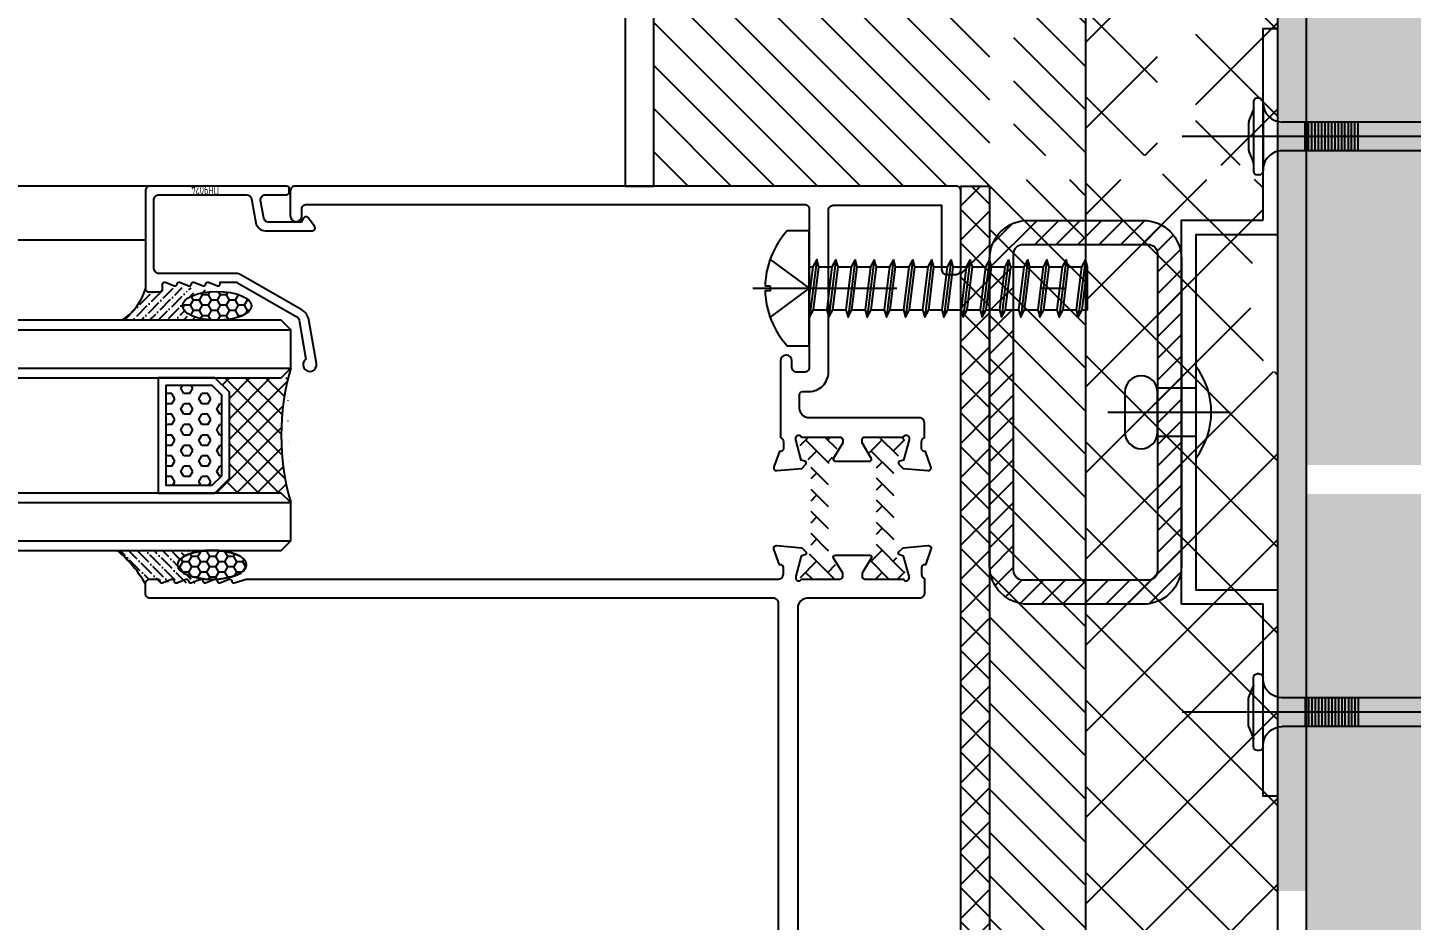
# Model space of a CAD drawing. Header units: millimetres. Extents: x 51249 to 2766742, y -599687 to -1280.
# Drawn here: x 88492.1 to 88636.3, y -121919.3 to -121826.3 of the extents above; entities that cross this region are included whole.
import ezdxf
from ezdxf.enums import TextEntityAlignment as Align

# ---------------------------------------------------------------- set-up
doc = ezdxf.new("R2010")
doc.units = ezdxf.units.MM
doc.header["$LTSCALE"] = 10
doc.header["$PDMODE"] = 3
for name, pattern in [('CENTER', [50.8, 31.75, -6.35, 6.35, -6.35]), ('DASHDOT', [1, 0.5, -0.25, 0, -0.25]), ('DASHED', [19.05, 12.7, -6.35])]:
    doc.linetypes.add(name, pattern=pattern)
for name, color, linetype in [('0BZ', 8, 'Continuous'), ('0ZX', 1, 'CENTER'), ('2-NORM', 3, 'Continuous'), ('2FC', 2, 'Continuous'), ('2MB1', 3, 'Continuous'), ('2PJ', 4, 'Continuous'), ('2TC', 8, 'Continuous'), ('2ZC', 3, 'Continuous'), ('95', 95, 'Continuous'), ('D-Detail(节点图层)', 134, 'Continuous'), ('F-地坪填充', 250, 'Continuous'), ('MISC13', 7, 'Continuous'), ('P-完成面', 3, 'Continuous'), ('填充层', 8, 'Continuous'), ('尺寸标注', 1, 'Continuous'), ('文字', 2, 'Continuous'), ('标注层', 6, 'Continuous'), ('看线层', 4, 'Continuous'), ('钢材', 46, 'Continuous')]:
    doc.layers.add(name, color=color, linetype=linetype)
doc.styles.add('DIM', font='SimSun.ttf', dxfattribs={"width": 0.7})
doc.styles.add('kld-T', font='ros1.shx', dxfattribs={"width": 0.75, "bigfont": 'hztxt.shx'})
doc.dimstyles.new('25', dxfattribs={"dimscale": 25, "dimtxt": 2, "dimasz": 1, "dimexe": 1, "dimexo": 1, "dimgap": 0.5, "dimtad": 1, "dimdec": 0, "dimzin": 0, "dimdsep": 46, "dimtxsty": 'DIM', "dimblk": 'ARCHTICK', "dimcen": 0, "dimclrd": 5, "dimclre": 5, "dimclrt": 35, "dimadec": 0, "dimazin": 0, "dimtfac": 0.5, "dimtdec": 0, "dimtix": 1, "dimtmove": 2, "dimatfit": 2, "dimldrblk": 'A', "dimfxl": 0, "dimtolj": 1, "dimtzin": 0, "dimlwd": -1, "dimlwe": -1, "dimarcsym": 0})
doc.dimstyles.new('5', dxfattribs={"dimscale": 5, "dimtxt": 2, "dimasz": 1, "dimexe": 1, "dimexo": 1, "dimgap": 0.5, "dimtad": 1, "dimdec": 0, "dimrnd": 5, "dimzin": 0, "dimdsep": 46, "dimtxsty": 'DIM', "dimblk": 'ARCHTICK', "dimcen": 0, "dimclrd": 5, "dimclre": 5, "dimclrt": 35, "dimadec": 0, "dimazin": 0, "dimtfac": 0.5, "dimtdec": 0, "dimtix": 1, "dimtmove": 2, "dimatfit": 2, "dimldrblk": 'A', "dimfxl": 0, "dimtolj": 1, "dimtzin": 0, "dimlwd": -1, "dimlwe": -1, "dimarcsym": 0})

# ---------------------------------------------------------------- blocks, each defined once
blk = doc.blocks.new('A$C1A1D2990')
at = {"layer": '2TC'}
h = blk.add_hatch(dxfattribs=at)
h.set_pattern_fill('玻璃5', color=256, scale=5, style=0)
h.set_pattern_definition([(0, (-13749.80706, -6473.761), (0.9375, 0.541265875), [0.625, -1.25]), (120, (-13749.80706, -6473.761), (-0.937499998, 0.541265879), [0.625, -1.25]), (60, (-13749.80706, -6473.761), (2e-09, 1.082531754), [-1.25, 0.625])])
edge = h.paths.add_edge_path()
edge.add_ellipse((-6.96, 2), major_axis=(3.6, 0), ratio=0.416362, start_angle=0, end_angle=360)
h = blk.add_hatch(dxfattribs=at)
h.set_pattern_fill('ANSI36', color=256, scale=5, style=0)
h.set_pattern_definition([(45, (-13749.80706, -6473.761), (0.331456304, 1.21533978), [1.5625, -0.3125, 0, -0.3125])])
edge = h.paths.add_edge_path()
edge.add_line((2.95, 3.5), (-6.96, 3.5))
edge.add_ellipse((-6.96, 2), major_axis=(3.6, 0), ratio=0.416362, start_angle=270, end_angle=450, ccw=False)
edge.add_line((-6.96, 0.5), (-6, 0.5))
edge.add_line((-6, 0.5), (-5.29, 0.12))
edge.add_arc((-5.2, 0.3), 0.2, 241.9275, 360)
edge.add_arc((-4.8, 0.3), 0.2, 48.1897, 180, ccw=False)
edge.add_line((-4.67, 0.45), (-4.33, 0.15))
edge.add_arc((-4.2, 0.3), 0.2, 228.1897, 360)
edge.add_arc((-3.8, 0.3), 0.2, 48.1897, 180, ccw=False)
edge.add_line((-3.67, 0.45), (-3.33, 0.15))
edge.add_arc((-3.2, 0.3), 0.2, 228.1897, 360)
edge.add_arc((-2.8, 0.3), 0.2, 48.1897, 180, ccw=False)
edge.add_line((-2.67, 0.45), (-2.33, 0.15))
edge.add_arc((-2.2, 0.3), 0.2, 228.1897, 360)
edge.add_arc((-1.8, 0.3), 0.2, 48.1897, 180, ccw=False)
edge.add_line((-1.67, 0.45), (-1.33, 0.15))
edge.add_arc((-1.2, 0.3), 0.2, 228.1897, 360)
edge.add_arc((-0.8, 0.3), 0.2, 90, 180, ccw=False)
edge.add_line((-0.8, 0.5), (-0.5, 0.5))
edge.add_arc((-0.5, 0), 0.5, 0, 90, ccw=False)
edge.add_arc((9.85, -5.31), 11.19, 128.0574, 151.6578, ccw=False)
at = {"layer": '2PJ'}
blk.add_arc((9.85, -5.31), 11.19, 128.0574, 151.6578, dxfattribs=at)
blk.add_ellipse((-6.96, 2), major_axis=(3.6, 0), ratio=0.416362, dxfattribs=at)
blk = doc.blocks.new('压线-推拉门')
at = {"layer": '2FC'}
blk.add_lwpolyline([(4.59, 8.2, -0.414214), (5.09, 7.7), (5.09, 0.5, -0.414214), (4.59, 0), (-4.59, 0, -0.36397), (-5.08, 0.41), (-5.53, 2.92, 0.36397), (-6.51, 3.75), (-11.41, 3.75, 0.623637), (-11.65, 3.27), (-10.99, 2.42, 0.532847), (-10.49, 2.45), (-10.26, 2.85), (-6.85, 2.85, -0.36397), (-6.35, 2.44), (-6.03, 0.59, -0.466308), (-6.52, 0), (-8.71, 0, 0.414214), (-9.01, -0.3), (-9.01, -0.6, 0.414214), (-8.71, -0.9), (5.49, -0.9, 0.414214), (5.99, -0.4), (5.99, 9.8, 0.414214), (5.69, 10.1), (4.49, 10.1, 0.414214), (4.19, 9.8), (4.19, 9.3, -0.52793), (3.92, 9.11), (2.96, 9.49, 0.52793), (2.69, 9.3, -0.52793), (2.42, 9.11), (1.46, 9.49, 0.52793), (1.19, 9.3, -0.52793), (0.92, 9.11), (-0.04, 9.49, 0.52793), (-0.31, 9.3, -0.52793), (-0.58, 9.11), (-1.54, 9.49, 0.52793), (-1.81, 9.3), (-1.81, 9.1), (-3.38, 9.1, -0.131652), (-3.63, 9.17), (-9.8, 12.73, -0.221695), (-10.04, 13.08), (-10.75, 17.13, 1.815671), (-11.85, 17.58), (-11.05, 13.03, 0.221695), (-10.32, 11.99), (-3.98, 8.33, 0.131652), (-3.48, 8.2)], format="xyb", close=True, dxfattribs=at)
at = {"layer": '文字', "style": 'kld-T', "width": 0.75}
blk.add_text('DH9024', height=0.96, dxfattribs=at).set_placement((-1.68, -0.51), align=Align.MIDDLE_LEFT)
blk = doc.blocks.new('射钉')
at = {"layer": '95', "linetype": 'ByBlock', "lineweight": 25}
for p, q in [((44750.32, 34477.17), (44750.32, 34477.27)), ((44750.72, 34477.67), (44750.92, 34477.67)), ((44751.32, 34476.5), (44751.32, 34477.27)), ((44751.32, 34470.07), (44751.33, 34476.42)), ((44751.79, 34475.24), (44751.35, 34476.35)), ((44721.82, 34473.67), (44726.82, 34475.17)), ((44726.82, 34475.17), (44748.32, 34475.17)), ((44751.82, 34472.25), (44751.82, 34475.1)), ((44721.82, 34473.67), (44726.82, 34472.17)), ((44726.82, 34472.17), (44748.32, 34472.17)), ((44751.79, 34472.1), (44751.35, 34470.99)), ((44750.32, 34470.07), (44750.32, 34470.17)), ((44750.72, 34469.67), (44750.92, 34469.67))]:
    blk.add_line(p, q, dxfattribs=at)
at = {"layer": '95', "linetype": 'ByBlock', "lineweight": -2}
for p, q in [((44750.32, 34470.17), (44750.32, 34477.17)), ((44740.4, 34475.17), (44740.4, 34472.17)), ((44740.74, 34475.17), (44740.74, 34472.17)), ((44741.09, 34475.17), (44741.09, 34472.17)), ((44741.43, 34475.17), (44741.43, 34472.17)), ((44741.78, 34475.17), (44741.78, 34472.17)), ((44742.12, 34475.17), (44742.12, 34472.17)), ((44742.47, 34475.17), (44742.47, 34472.17)), ((44742.81, 34475.17), (44742.81, 34472.17)), ((44743.16, 34475.17), (44743.16, 34472.17)), ((44743.5, 34475.17), (44743.5, 34472.17)), ((44743.85, 34475.17), (44743.85, 34472.17)), ((44744.19, 34475.17), (44744.19, 34472.17)), ((44744.54, 34475.17), (44744.54, 34472.17)), ((44744.88, 34475.17), (44744.88, 34472.17)), ((44745.23, 34475.17), (44745.23, 34472.17)), ((44745.57, 34475.17), (44745.57, 34472.17)), ((44745.92, 34475.17), (44745.92, 34472.17))]:
    blk.add_line(p, q, dxfattribs=at)
at = {"layer": '95', "linetype": 'ByBlock', "lineweight": 25}
for centre, radius, start, end in [((44748.32, 34477.17), 2, 270, 0), ((44750.72, 34477.27), 0.4, 90, 180), ((44750.92, 34477.27), 0.4, 0, 90), ((44751.72, 34476.5), 0.4, 180, 201.8014), ((44751.42, 34475.1), 0.4, 0, 21.8014), ((44748.32, 34470.17), 2, 0, 90), ((44751.42, 34472.25), 0.4, 338.1986, 0), ((44750.72, 34470.07), 0.4, 180, 270), ((44750.92, 34470.07), 0.4, 270, 0), ((44751.72, 34470.85), 0.4, 158.1986, 180)]:
    blk.add_arc(centre, radius, start, end, dxfattribs=at)
at = {"layer": '尺寸标注'}
blk.add_line((44718.83, 34473.67), (44758.76, 34473.67), dxfattribs=at)
blk = doc.blocks.new('A$C29C00FBA')
at = {"layer": '填充层'}
h = blk.add_hatch(dxfattribs=at)
h.set_pattern_fill('ANSI31', color=256, scale=0.5, angle=-90, style=0)
h.set_pattern_definition([(225, (7435.3224, 5073.8446), (-1.12253202, 1.12253202), [])])
h.paths.add_polyline_path([(-2.5, -33.6), (-2.5, 1.4), (-17.5, 1.4), (-17.5, -33.6)], flags=16)
edge = h.paths.add_edge_path()
edge.add_arc((-4, -32.1), 4, 270, 360)
edge.add_line((0, -32.1), (0, -0.1))
edge.add_arc((-4, -0.1), 4, 0, 90)
edge.add_line((-4, 3.9), (-16, 3.9))
edge.add_arc((-16, -0.1), 4, 90, 180)
edge.add_line((-20, -0.1), (-20, -32.1))
edge.add_arc((-16, -32.1), 4, 180, 270)
edge.add_line((-16, -36.1), (-4, -36.1))
at = {"layer": '钢材'}
for points in [[(-16, 3.9), (-4, 3.9, -0.414214), (0, -0.1), (0, -32.1, -0.414214), (-4, -36.1), (-16, -36.1, -0.414214), (-20, -32.1), (-20, -0.1, -0.414214)], [(-16.5, 1.4), (-3.5, 1.4, -0.414214), (-2.5, 0.4), (-2.5, -32.6, -0.414214), (-3.5, -33.6), (-16.5, -33.6, -0.414214), (-17.5, -32.6), (-17.5, 0.4, -0.414214)]]:
    blk.add_lwpolyline(points, format="xyb", close=True, dxfattribs=at)
blk = doc.blocks.new('A$C7BBD0F2D')
at = {"layer": '0ZX', "linetype": 'DASHDOT', "ltscale": 3}
blk.add_line((9.19, 0), (-3.6, 0), dxfattribs=at)
at = {"layer": '2PJ'}
for p, q in [((0, -4.8), (0, 4.8)), ((4.05, 2.5), (0, 2.5)), ((0, -2.5), (4.05, -2.5))]:
    blk.add_line(p, q, dxfattribs=at)
blk.add_lwpolyline([(7.4, 2.1, 1), (4, 2.1), (4, -2.1, 1), (7.4, -2.1)], format="xyb", close=True, dxfattribs=at)
blk.add_arc((6.4, 0), 8, 143.1301, 216.8699, dxfattribs=at)
blk = doc.blocks.new('A$C3F1F3C85')
at = {"layer": '标注层'}
h = blk.add_hatch(dxfattribs=at)
h.set_pattern_fill('ANSI37', color=250, scale=20, style=0)
h.set_pattern_definition([(45, (-1872661.9944, -418727.4913), (-1.767766953, 1.767766953), []), (135, (-1872661.9944, -418727.4913), (-1.767766953, -1.767766953), [])])
h.paths.add_polyline_path([(2.5, 47.5), (5.5, 47.5), (5.5, -46.9), (2.5, -46.9)])
at = {"layer": '0ZX', "color": 250, "linetype": 'DASHDOT', "ltscale": 3}
blk.add_line((27.18, -36.25), (-5.32, -36.25), dxfattribs=at)
at = {"layer": '2PJ', "color": 250}
for p, q in [((-7.15, -34), (-7.7, -34)), ((-7.7, -34), (-7.7, -38.5)), ((-7.48, -39.25), (-6.74, -33.25)), ((-5.15, -34), (-6.52, -34)), ((-5.48, -39.25), (-4.74, -33.25)), ((-3.15, -34), (-4.52, -34)), ((-3.15, -34), (-3.7, -34)), ((-3.48, -39.25), (-2.74, -33.25)), ((-3.48, -39.25), (-2.74, -33.25)), ((-1.15, -34), (-2.52, -34)), ((-1.48, -39.25), (-0.74, -33.25)), ((0.85, -34), (-0.52, -34)), ((0.52, -39.25), (1.26, -33.25)), ((2.85, -34), (1.48, -34)), ((2.52, -39.25), (3.26, -33.25)), ((4.85, -34), (3.48, -34)), ((4.52, -39.25), (5.26, -33.25)), ((6.85, -34), (5.48, -34)), ((6.52, -39.25), (7.26, -33.25)), ((8.85, -34), (7.48, -34)), ((8.52, -39.25), (9.26, -33.25)), ((10.85, -34), (9.48, -34)), ((10.52, -39.25), (11.26, -33.25)), ((12.85, -34), (11.48, -34)), ((12.52, -39.25), (13.26, -33.25)), ((14.85, -34), (13.48, -34)), ((14.52, -39.25), (15.26, -33.25)), ((16.85, -34), (15.48, -34)), ((16.52, -39.25), (17.26, -33.25)), ((18.85, -34), (17.48, -34)), ((18.52, -39.25), (19.26, -33.25)), ((20.85, -34), (19.48, -34)), ((20.52, -39.25), (21.26, -33.25)), ((-5.7, -38.5), (-7.07, -38.5)), ((-3.7, -38.5), (-5.07, -38.5)), ((-1.7, -38.5), (-3.07, -38.5)), ((0.3, -38.5), (-1.07, -38.5)), ((2.3, -38.5), (0.93, -38.5)), ((4.3, -38.5), (2.93, -38.5)), ((6.3, -38.5), (4.93, -38.5)), ((8.3, -38.5), (6.93, -38.5)), ((10.3, -38.5), (8.93, -38.5)), ((12.3, -38.5), (10.93, -38.5)), ((14.3, -38.5), (12.93, -38.5)), ((16.3, -38.5), (14.93, -38.5)), ((18.3, -38.5), (16.93, -38.5)), ((20.3, -38.5), (18.93, -38.5)), ((21.3, -38.5), (20.93, -38.5))]:
    blk.add_line(p, q, dxfattribs=at)
for points in [[(2.5, 47.5), (5.5, 47.5), (5.5, -46.9), (2.5, -46.9)], [(-7.48, -39.25), (-7.07, -38.5), (-6.52, -34), (-6.74, -33.25), (-7.15, -34), (-7.7, -38.5)], [(-5.48, -39.25), (-5.07, -38.5), (-4.52, -34), (-4.74, -33.25), (-5.15, -34), (-5.7, -38.5)], [(-3.48, -39.25), (-3.07, -38.5), (-2.52, -34), (-2.74, -33.25), (-3.15, -34), (-3.7, -38.5)], [(-3.48, -39.25), (-3.07, -38.5), (-2.52, -34), (-2.74, -33.25), (-3.15, -34), (-3.7, -38.5)], [(-1.48, -39.25), (-1.07, -38.5), (-0.52, -34), (-0.74, -33.25), (-1.15, -34), (-1.7, -38.5)], [(0.52, -39.25), (0.93, -38.5), (1.48, -34), (1.26, -33.25), (0.85, -34), (0.3, -38.5)], [(2.52, -39.25), (2.93, -38.5), (3.48, -34), (3.26, -33.25), (2.85, -34), (2.3, -38.5)], [(4.52, -39.25), (4.93, -38.5), (5.48, -34), (5.26, -33.25), (4.85, -34), (4.3, -38.5)], [(6.52, -39.25), (6.93, -38.5), (7.48, -34), (7.26, -33.25), (6.85, -34), (6.3, -38.5)], [(8.52, -39.25), (8.93, -38.5), (9.48, -34), (9.26, -33.25), (8.85, -34), (8.3, -38.5)], [(10.52, -39.25), (10.93, -38.5), (11.48, -34), (11.26, -33.25), (10.85, -34), (10.3, -38.5)], [(12.52, -39.25), (12.93, -38.5), (13.48, -34), (13.26, -33.25), (12.85, -34), (12.3, -38.5)], [(14.52, -39.25), (14.93, -38.5), (15.48, -34), (15.26, -33.25), (14.85, -34), (14.3, -38.5)], [(16.52, -39.25), (16.93, -38.5), (17.48, -34), (17.26, -33.25), (16.85, -34), (16.3, -38.5)], [(18.52, -39.25), (18.93, -38.5), (19.48, -34), (19.26, -33.25), (18.85, -34), (18.3, -38.5)]]:
    blk.add_lwpolyline(points, close=True, dxfattribs=at)
blk.add_lwpolyline([(25.38, -36.5), (25.38, -36), (25.9, -36, 0.177907), (23.6, -30.25), (21.3, -30.25), (21.3, -42.25), (23.6, -42.25, 0.177907), (25.9, -36.5)], format="xyb", close=True, dxfattribs=at)
blk.add_lwpolyline([(21.3, -33.39), (21.26, -33.25), (20.85, -34), (20.3, -38.5), (20.52, -39.25), (20.93, -38.5), (21.3, -35.47)], dxfattribs=at)
at = {"layer": '2PJ', "color": 250, "linetype": 'DASHED'}
blk.add_lwpolyline([(25.38, -39.25), (21.3, -36.25), (25.38, -33.25)], dxfattribs=at)
at = {"layer": '钢材', "color": 250}
blk.add_lwpolyline([(-26, -43.34), (-26, -63.34), (-27.5, -63.34), (-27.5, -41.84), (-26, -41.84), (-19, -41.84), (-19, -4.84), (-26, -4.84), (-27.5, -4.84), (-27.5, 16.66), (-26, 16.66), (-26, -3.34), (-19, -3.34), (-17.5, -3.34), (-17.5, -43.34)], close=True, dxfattribs=at)
at = {"color": 250}
blk.add_blockref('A$C29C00FBA', (2.5, -7.23), dxfattribs=at)
at = {"layer": 'MISC13', "color": 250, "linetype": 'ByBlock', "extrusion": (0, 0, -1), "zscale": -1, "rotation": 180}
blk.add_blockref('射钉', (44776.32, 34481.59), dxfattribs=at)
at = {"layer": 'MISC13', "color": 250, "linetype": 'ByBlock', "extrusion": (0, 0, -1), "xscale": -1, "zscale": -1}
blk.add_blockref('射钉', (44776.32, -34525.75), dxfattribs=at)
at = {"layer": '标注层', "color": 250}
blk.add_blockref('A$C7BBD0F2D', (-19, -23.34), dxfattribs=at)
blk = doc.blocks.new('ZKB6+12+62')
at = {"layer": '填充层'}
h = blk.add_hatch(dxfattribs=at)
h.set_pattern_fill('HEX', color=256, scale=5, style=0)
h.set_pattern_definition([(180, (167680.854, 413933.6089), (0, 1.082531755), [0.625, -1.25]), (60, (167680.854, 413933.6089), (0.9375000002, -0.5412658775), [0.625, -1.25]), (120, (167680.229, 413933.6089), (0.9375000002, 0.5412658775), [0.625, -1.25])])
h.paths.add_polyline_path([(-47.95, 4.01), (-47.95, 12.41), (-48.95, 13.41), (-53.76, 13.41), (-53.76, 3.01), (-48.95, 3.01)])
at = {"layer": '填充层', "ltscale": 3}
h = blk.add_hatch(dxfattribs=at)
h.set_pattern_fill('ANSI37', color=256, scale=12, style=0)
h.set_pattern_definition([(315, (-165.7339, 7986.186), (1.06066017, 1.06066017), []), (45, (-165.7339, 7986.186), (-1.06066017, 1.06066017), [])])
edge = h.paths.add_edge_path()
edge.add_arc((-16.75, 8.21), 25, 166.1106, 193.8837, ccw=False)
edge.add_line((-41.01, 14.21), (-48.65, 14.21))
edge.add_line((-48.65, 14.21), (-47.15, 12.71))
edge.add_line((-47.15, 12.71), (-47.15, 3.71))
edge.add_line((-47.15, 3.71), (-48.65, 2.21))
edge.add_line((-48.65, 2.21), (-41.02, 2.21))
at = {"layer": '2MB1', "color": 8}
for p, q in [((-77.48, 19.21), (-40.75, 19.21)), ((-77.48, 15.21), (-40.75, 15.21)), ((-77.48, 1.21), (-40.75, 1.21)), ((-77.48, -2.79), (-40.75, -2.79))]:
    blk.add_line(p, q, dxfattribs=at)
at = {"layer": '2MB1'}
for points in [[(-77.48, 14.21), (-41.75, 14.21), (-40.75, 15.21), (-40.75, 19.21), (-41.75, 20.21), (-77.48, 20.21)], [(-77.48, -3.79), (-41.75, -3.79), (-40.75, -2.79), (-40.75, 1.21), (-41.75, 2.21), (-77.48, 2.21)]]:
    blk.add_lwpolyline(points, dxfattribs=at)
at = {"layer": '看线层'}
for points in [[(-47.15, 3.71), (-47.15, 12.71), (-48.65, 14.21), (-54.56, 14.21), (-54.56, 2.21), (-48.65, 2.21)], [(-47.95, 4.01), (-47.95, 12.41), (-48.95, 13.41), (-53.76, 13.41), (-53.76, 3.01), (-48.95, 3.01)]]:
    blk.add_lwpolyline(points, close=True, dxfattribs=at)
blk.add_arc((-16.75, 8.21), 25, 163.7375, 196.2579, dxfattribs=at)
blk = doc.blocks.new('_ArchTick')
at = {"color": 0, "linetype": 'ByBlock', "const_width": 0.15}
blk.add_lwpolyline([(-0.5, -0.5), (0.5, 0.5)], dxfattribs=at)
blk = doc.blocks.new('*D686')
at = {"color": 5, "ltscale": 0.15}
for p, q in [((88504.44, -121716.9), (88504.44, -121691.9)), ((88554.34, -121716.9), (88554.34, -121691.9)), ((88504.44, -121696.9), (88554.34, -121696.9))]:
    blk.add_line(p, q, dxfattribs=at)
at = {"layer": 'Defpoints', "color": 0, "ltscale": 0.15}
for p in [(88554.34, -121696.9), (88504.44, -121831.46), (88554.34, -121833.46)]:
    blk.add_point(p, dxfattribs=at)
at = {"color": 5, "ltscale": 0.15, "xscale": 5, "yscale": 5, "zscale": 5, "rotation": 180}
blk.add_blockref('_ArchTick', (88504.44, -121696.9), dxfattribs=at)
at = {"color": 5, "ltscale": 0.15, "xscale": 5, "yscale": 5, "zscale": 5}
blk.add_blockref('_ArchTick', (88554.34, -121696.9), dxfattribs=at)
at = {"color": 35, "ltscale": 0.15, "insert": (88529.39, -121689.4), "char_height": 10, "attachment_point": 5, "style": 'DIM'}
blk.add_mtext('\\A1;50', dxfattribs=at)
blk = doc.blocks.new('A')
for p, q in [((-1.4351, 1.1477), (-1.0896, 1.4375)), ((-1.0896, 1.4375), (0, 0)), ((-1.4351, 1.1477), (-0.3688, 0)), ((-0.3688, 0), (-2.1271, 0)), ((-1.4351, -1.1477), (-0.3688, 0)), ((-1.0896, -1.4375), (0, 0)), ((-1.4351, -1.1477), (-1.0896, -1.4375))]:
    blk.add_line(p, q)
for points in [[(-1.4351, 1.1477), (-1.0896, 1.4375), (-0.3688, 0), (0, 0)], [(-1.4351, -1.1477), (-1.0896, -1.4375), (-0.3688, 0), (0, 0)]]:
    blk.add_solid(points)
blk = doc.blocks.new('*D1016')
at = {"color": 5, "ltscale": 0.15}
for p, q in [((87924.24, -121716.9), (87924.24, -121691.9)), ((88504.34, -121716.9), (88504.34, -121691.9)), ((87924.24, -121696.9), (88504.34, -121696.9))]:
    blk.add_line(p, q, dxfattribs=at)
at = {"layer": 'Defpoints', "color": 0, "ltscale": 0.15}
for p in [(88504.34, -121696.9), (87924.24, -121845.41), (88504.34, -121845.41)]:
    blk.add_point(p, dxfattribs=at)
at = {"color": 5, "ltscale": 0.15, "xscale": 5, "yscale": 5, "zscale": 5, "rotation": 180}
blk.add_blockref('_ArchTick', (87924.24, -121696.9), dxfattribs=at)
at = {"color": 5, "ltscale": 0.15, "xscale": 5, "yscale": 5, "zscale": 5}
blk.add_blockref('_ArchTick', (88504.34, -121696.9), dxfattribs=at)
at = {"color": 35, "ltscale": 0.15, "insert": (88214.29, -121689.4), "char_height": 10, "attachment_point": 5, "style": 'DIM'}
blk.add_mtext('\\A1;580', dxfattribs=at)
blk = doc.blocks.new('*D1063')
at = {"layer": 'D-Detail(节点图层)', "color": 5, "ltscale": 0.15}
for p, q in [((2766616.97, -121582.06), (2766741.97, -121582.06)), ((2766716.97, -121582.06), (2766716.97, -599673.13)), ((2766698.33, -599673.13), (2766741.97, -599673.13))]:
    blk.add_line(p, q, dxfattribs=at)
at = {"layer": 'Defpoints', "color": 0, "ltscale": 0.15}
for p in [(55453.76, -121582.06), (2766673.33, -599673.13), (2766716.97, -599673.13)]:
    blk.add_point(p, dxfattribs=at)
at = {"layer": 'D-Detail(节点图层)', "color": 5, "ltscale": 0.15, "xscale": 25, "yscale": 25, "zscale": 25}
for p, rotation in [((2766716.97, -121582.06), 90), ((2766716.97, -599673.13), 270)]:
    blk.add_blockref('_ArchTick', p, dxfattribs=dict(at, rotation=rotation))
at = {"layer": 'D-Detail(节点图层)', "color": 35, "ltscale": 0.15, "insert": (2766679.47, -360627.6), "char_height": 50, "attachment_point": 5, "rotation": 90, "style": 'DIM'}
blk.add_mtext('\\A1;478091', dxfattribs=at)

msp = doc.modelspace()

# ---------------------------------------------------------------- hatches: boundary and pattern name
at = {"ltscale": 0.15}
h = msp.add_hatch(dxfattribs=at)
h.set_pattern_fill('AR-SAND', color=251, scale=0.05, style=0)
h.set_pattern_definition([(142.5, (89189.336, -121919.2409), (0.0800016, 2.447066), [0, -1.9304, 0, -2.159, 0, -2.06375]), (172.5, (89189.336, -121919.241), (-2.247616, 3.584126), [0, -1.0414, 0, -1.7399, 0, -0.66675]), (212.5, (89190.898, -121919.2409), (-3.954962, 0.007186), [0, -0.635, 0, -2.286, 0, -2.9845]), (222.5, (89190.898, -121919.241), (-3.817782, 1.114647), [0, -0.3175, 0, -1.4986, 0, -1.7145])])
h.paths.add_polyline_path([(88622.34, -121772.24), (89189.34, -121772.24), (89189.34, -121775.24), (88625.34, -121775.24), (88625.34, -121916.24), (88622.34, -121916.24)])
h.paths.add_polyline_path([(88589.58, -121812.19), (88589.98, -121811.44), (88590.54, -121806.94), (88590.31, -121806.19), (88589.91, -121806.94), (88589.36, -121811.44)])
h.paths.add_polyline_path([(88557.34, -121794.92), (88554.34, -121794.92), (88554.34, -121719.24), (89189.34, -121719.24), (89189.34, -121722.24), (88557.34, -121722.24)])
h = msp.add_hatch(dxfattribs=at)
h.set_pattern_fill('ANSI31', color=251, scale=2, style=0)
h.set_pattern_definition([(135, (101716.269, -120037.0298), (2.245064, 2.245064), [])])
h.paths.add_polyline_path([(88600.54, -121806.94), (88600.31, -121806.19), (88599.91, -121806.94), (88598.54, -121806.94), (88598.31, -121806.19), (88597.91, -121806.94), (88596.54, -121806.94), (88596.31, -121806.19), (88595.91, -121806.94), (88594.54, -121806.94), (88594.31, -121806.19), (88593.91, -121806.94), (88593.36, -121811.44), (88593.58, -121812.19), (88593.98, -121811.44), (88595.36, -121811.44), (88595.58, -121812.19), (88595.98, -121811.44), (88597.36, -121811.44), (88597.58, -121812.19), (88597.98, -121811.44), (88599.36, -121811.44), (88599.58, -121812.19), (88599.98, -121811.44)], flags=16)
h.paths.add_polyline_path([(88598.31, -121806.19), (88597.91, -121806.94), (88597.36, -121811.44), (88597.58, -121812.19), (88597.98, -121811.44), (88598.54, -121806.94)], flags=0)
edge = h.paths.add_edge_path()
edge.add_line((88596.34, -121842.11), (88602.34, -121842.11))
edge.add_line((88602.34, -121842.11), (88602.34, -121996.24))
edge.add_line((88602.34, -121996.24), (88592.34, -121996.24))
edge.add_line((88592.34, -121996.24), (88592.34, -121838.11))
edge.add_arc((88596.34, -121838.11), 4, 540, 630)
edge = h.paths.add_edge_path()
edge.add_arc((88596.34, -121806.11), 4, 90, 180, ccw=False)
edge.add_line((88596.34, -121802.11), (88602.34, -121802.11))
edge.add_line((88602.34, -121802.11), (88602.34, -121732.24))
edge.add_line((88602.34, -121732.24), (89189.34, -121732.24))
edge.add_line((89189.34, -121732.24), (89189.34, -121722.24))
edge.add_line((89189.34, -121722.24), (88592.34, -121722.24))
edge.add_line((88592.34, -121722.24), (88592.34, -121806.11))
h.paths.add_polyline_path([(88592.54, -121806.94), (88592.34, -121808.57), (88592.34, -121806.27)])
edge = h.paths.add_edge_path()
edge.add_line((88593.36, -121811.44), (88593.91, -121806.94))
edge.add_line((88593.91, -121806.94), (88594.31, -121806.19))
edge.add_line((88594.31, -121806.19), (88594.54, -121806.94))
edge.add_line((88594.54, -121806.94), (88594.84, -121806.94))
edge.add_line((88594.84, -121806.94), (88594.84, -121805.61))
edge.add_arc((88595.84, -121805.61), 1, 450, 540, ccw=False)
edge.add_line((88595.84, -121804.61), (88602.34, -121804.61))
edge.add_line((88602.34, -121804.61), (88602.34, -121839.61))
edge.add_line((88602.34, -121839.61), (88595.84, -121839.61))
edge.add_arc((88595.84, -121838.61), 1, 180, 270, ccw=False)
edge.add_line((88594.84, -121838.61), (88594.84, -121811.44))
edge.add_line((88594.84, -121811.44), (88593.98, -121811.44))
edge.add_line((88593.98, -121811.44), (88593.58, -121812.19))
edge.add_line((88593.58, -121812.19), (88593.36, -121811.44))
h.paths.add_polyline_path([(88592.34, -121722.24), (88557.34, -121722.24), (88557.34, -121842.79), (88592.34, -121842.79)])
h = msp.add_hatch(dxfattribs=at)
h.set_pattern_fill('ANSI37', color=251, scale=2, style=0)
h.set_pattern_definition([(135, (15823.514, -241878.7065), (4.49012806, 4.49012806), []), (45, (15823.514, -241878.7065), (4.49012806, -4.49012806), [])])
edge = h.paths.add_edge_path()
edge.add_line((88613.84, -121803.61), (88620.84, -121803.61))
edge.add_line((88620.84, -121803.61), (88622.34, -121803.61))
edge.add_line((88622.34, -121803.61), (88622.34, -121840.61))
edge.add_line((88622.34, -121840.61), (88620.84, -121840.61))
edge.add_line((88620.84, -121840.61), (88613.84, -121840.61))
edge.add_line((88613.84, -121840.61), (88613.84, -121826.91))
edge.add_arc((88607.44, -121822.11), 8, 323.1301, 396.8699)
edge.add_line((88613.84, -121817.31), (88613.84, -121803.61))
edge = h.paths.add_edge_path()
edge.add_line((88602.34, -121811.44), (88602.54, -121811.44))
edge.add_line((88602.54, -121811.44), (88602.54, -121806.94))
edge.add_line((88602.54, -121806.94), (88602.34, -121806.27))
edge.add_line((88602.34, -121806.27), (88602.34, -121804.61))
edge.add_line((88602.34, -121804.61), (88608.84, -121804.61))
edge.add_arc((88608.84, -121805.61), 1, 360, 450, ccw=False)
edge.add_line((88609.84, -121805.61), (88609.84, -121819.61))
edge.add_line((88609.84, -121819.61), (88609.79, -121819.61))
edge.add_arc((88608.14, -121820.01), 1.7, 373.609, 540)
edge.add_line((88606.44, -121820.01), (88606.44, -121824.21))
edge.add_arc((88608.14, -121824.21), 1.7, 540, 706.391)
edge.add_line((88609.79, -121824.61), (88609.84, -121824.61))
edge.add_line((88609.84, -121824.61), (88609.84, -121838.61))
edge.add_arc((88608.84, -121838.61), 1, 270, 360, ccw=False)
edge.add_line((88608.84, -121839.61), (88602.34, -121839.61))
edge.add_line((88602.34, -121839.61), (88602.34, -121811.44))
edge = h.paths.add_edge_path()
edge.add_line((88602.34, -121732.24), (89189.34, -121732.24))
edge.add_line((89189.34, -121732.24), (89189.34, -121772.24))
edge.add_line((89189.34, -121772.24), (88622.34, -121772.24))
edge.add_line((88622.34, -121772.24), (88622.34, -121782.11))
edge.add_line((88622.34, -121782.11), (88620.84, -121782.11))
edge.add_line((88620.84, -121782.11), (88620.84, -121789.36))
edge.add_line((88620.84, -121789.36), (88619.84, -121789.36))
edge.add_line((88619.84, -121789.36), (88619.84, -121790.56))
edge.add_arc((88619.86, -121791.07), 0.514, 246.6712, 452.3359, ccw=False)
edge.add_arc((88619.74, -121791.94), 0.4, 462.0608, 518.1986)
edge.add_line((88619.36, -121791.79), (88619.83, -121790.61))
edge.add_line((88619.83, -121790.61), (88619.83, -121792.33))
edge.add_arc((88620.11, -121791.53), 0.844, 134.3553, 250.8727, ccw=False)
edge.add_arc((88619.44, -121790.53), 0.4, 282.0608, 338.1986)
edge.add_line((88619.81, -121790.68), (88619.34, -121791.86))
edge.add_line((88619.34, -121791.86), (88619.34, -121794.86))
edge.add_line((88619.34, -121794.86), (88619.81, -121796.04))
edge.add_arc((88619.66, -121796.41), 0.4, 316.9118, 427.7943, ccw=False)
edge.add_arc((88620.24, -121796.96), 0.4, 495.9846, 630)
edge.add_line((88620.24, -121797.36), (88620.84, -121797.36))
edge.add_line((88620.84, -121797.36), (88620.84, -121802.11))
edge.add_line((88620.84, -121802.11), (88612.34, -121802.11))
edge.add_line((88612.34, -121802.11), (88612.34, -121806.11))
edge.add_arc((88608.34, -121806.11), 4, 360, 450)
edge.add_line((88608.34, -121802.11), (88602.34, -121802.11))
edge.add_line((88602.34, -121802.11), (88602.34, -121732.24))
edge = h.paths.add_edge_path()
edge.add_line((88602.34, -121842.11), (88608.34, -121842.11))
edge.add_arc((88608.34, -121838.11), 4, 270, 360)
edge.add_line((88612.34, -121838.11), (88612.34, -121842.11))
edge.add_line((88612.34, -121842.11), (88613.84, -121842.11))
edge.add_line((88613.84, -121842.11), (88620.84, -121842.11))
edge.add_line((88620.84, -121842.11), (88620.84, -121849.76))
edge.add_arc((88620.44, -121849.76), 0.4, 360, 450)
edge.add_line((88620.44, -121849.36), (88620.24, -121849.36))
edge.add_arc((88620.24, -121849.76), 0.4, 450, 540)
edge.add_line((88619.84, -121849.76), (88619.84, -121850.53))
edge.add_arc((88619.44, -121850.53), 0.4, 338.1986, 360, ccw=False)
edge.add_line((88619.81, -121850.68), (88619.34, -121851.86))
edge.add_line((88619.34, -121851.86), (88619.34, -121854.86))
edge.add_line((88619.34, -121854.86), (88619.81, -121856.04))
edge.add_arc((88619.44, -121856.19), 0.4, 356.2668, 381.8014, ccw=False)
edge.add_line((88619.84, -121856.21), (88619.84, -121856.96))
edge.add_arc((88620.24, -121856.96), 0.4, 180.0651, 270)
edge.add_line((88620.24, -121857.36), (88620.84, -121857.36))
edge.add_line((88620.84, -121857.36), (88620.84, -121862.11))
edge.add_line((88620.84, -121862.11), (88622.34, -121862.11))
edge.add_line((88622.34, -121862.11), (88622.34, -121916.24))
edge.add_line((88622.34, -121916.24), (88622.34, -121996.24))
edge.add_line((88622.34, -121996.24), (88602.34, -121996.24))
edge.add_line((88602.34, -121996.24), (88602.34, -121842.11))
h = msp.add_hatch(dxfattribs=at)
h.set_pattern_fill('AR-CONC', color=251, scale=0.1, style=0)
h.set_pattern_definition([(130, (89189.336, -121996.241), (-18.21847, -1.5939), [1.905, -20.955]), (185, (89189.336, -121996.24), (3.5243, 19.10566), [1.524, -16.764]), (79.549, (89187.818, -121996.374), (-14.69425, 17.51167), [1.619, -17.809]), (133.816, (89189.336, -121991.16), (-27.1079, -4.2042), [2.8575, -31.4325]), (83.3644, (89187.077, -121991.51), (-23.7404, 24.7426), [2.4285, -26.7135]), (188.816, (89189.336, -121991.16), (-23.7405, 24.7425), [2.286, -25.146]), (159, (89186.796, -121992.431), (-15.1615, -10.22655), [1.905, -20.955]), (214, (89186.796, -121992.43), (-6.1802, 18.4188), [1.524, -16.764]), (108.5486, (89185.532, -121993.283), (-21.34165, 8.1923), [1.619, -17.809]), (142.5, (89189.336, -121996.241), (-0.30886, 8.455504), [0, -16.5608, 0, -17.018, 0, -16.8275]), (172.5, (89189.336, -121996.241), (-6.68197, 10.01806), [0, -9.7028, 0, -16.1798, 0, -6.4135]), (212.5, (89195, -121996.241), (-13.55906, -0.572874), [0, -6.35, 0, -19.812, 0, -26.289]), (222.5, (89197.54, -121996.241), (-14.81292, 2.54265), [0, -8.255, 0, -13.1572, 0, -18.669])])
h.paths.add_polyline_path([(88625.34, -121775.24), (89189.34, -121775.24), (89189.34, -121790.24), (88640.34, -121790.24), (88640.34, -121871.86), (88625.34, -121871.86)])
h.paths.add_polyline_path([(88625.34, -121874.86), (88640.34, -121874.86), (88640.34, -121931.86), (88625.34, -121931.86)])
h.paths.add_polyline_path([(88625.34, -121934.86), (88640.34, -121934.86), (88640.34, -121981.24), (89189.34, -121981.24), (89189.34, -121996.24), (88625.34, -121996.24)])
at = {"layer": '2TC'}
h = msp.add_hatch(dxfattribs=at)
h.set_pattern_fill('ANSI36', color=256, scale=5, style=0)
h.set_pattern_definition([(225, (102254.6431, -115379.5049), (-0.331456304, -1.21533978), [1.5625, -0.3125, 0, -0.3125])])
edge = h.paths.add_edge_path()
edge.add_line((88501.88, -121856.77), (88511.8, -121856.77))
edge.add_ellipse((88511.8, -121855.27), major_axis=(-3.6, 0), ratio=0.416362, start_angle=270, end_angle=450, ccw=False)
edge.add_line((88511.8, -121853.77), (88510.84, -121853.77))
edge.add_line((88510.84, -121853.77), (88510.13, -121853.39))
edge.add_arc((88510.04, -121853.57), 0.2, 421.9275, 540)
edge.add_arc((88509.64, -121853.57), 0.2, 228.1897, 360, ccw=False)
edge.add_line((88509.5, -121853.71), (88509.17, -121853.42))
edge.add_arc((88509.04, -121853.57), 0.2, 408.1897, 540)
edge.add_arc((88508.64, -121853.57), 0.2, 228.1897, 360, ccw=False)
edge.add_line((88508.5, -121853.71), (88508.17, -121853.42))
edge.add_arc((88508.04, -121853.57), 0.2, 408.1897, 540)
edge.add_arc((88507.64, -121853.57), 0.2, 228.1897, 360, ccw=False)
edge.add_line((88507.5, -121853.71), (88507.17, -121853.42))
edge.add_arc((88507.04, -121853.57), 0.2, 408.1897, 540)
edge.add_arc((88506.64, -121853.57), 0.2, 228.1897, 360, ccw=False)
edge.add_line((88506.5, -121853.71), (88506.17, -121853.42))
edge.add_arc((88506.04, -121853.57), 0.2, 408.1897, 540)
edge.add_arc((88505.64, -121853.57), 0.2, 270, 360, ccw=False)
edge.add_line((88505.64, -121853.77), (88505.34, -121853.77))
edge.add_arc((88505.34, -121853.27), 0.5, 180, 270, ccw=False)
edge.add_arc((88494.98, -121847.95), 11.19, 308.0574, 331.6578, ccw=False)
h = msp.add_hatch(dxfattribs=at)
h.set_pattern_fill('ANSI36', color=256, scale=5, style=0)
h.set_pattern_definition([(225, (102254.6431, -115379.5049), (-0.331456304, -1.21533978), [1.5625, -0.3125, 0, -0.3125])])
edge = h.paths.add_edge_path()
edge.add_line((88501.88, -121856.77), (88511.8, -121856.77))
edge.add_ellipse((88511.8, -121855.27), major_axis=(-3.6, 0), ratio=0.416362, start_angle=270, end_angle=450, ccw=False)
edge.add_line((88511.8, -121853.77), (88510.84, -121853.77))
edge.add_line((88510.84, -121853.77), (88510.13, -121853.39))
edge.add_arc((88510.04, -121853.57), 0.2, 421.9275, 540)
edge.add_arc((88509.64, -121853.57), 0.2, 228.1897, 360, ccw=False)
edge.add_line((88509.5, -121853.71), (88509.17, -121853.42))
edge.add_arc((88509.04, -121853.57), 0.2, 408.1897, 540)
edge.add_arc((88508.64, -121853.57), 0.2, 228.1897, 360, ccw=False)
edge.add_line((88508.5, -121853.71), (88508.17, -121853.42))
edge.add_arc((88508.04, -121853.57), 0.2, 408.1897, 540)
edge.add_arc((88507.64, -121853.57), 0.2, 228.1897, 360, ccw=False)
edge.add_line((88507.5, -121853.71), (88507.17, -121853.42))
edge.add_arc((88507.04, -121853.57), 0.2, 408.1897, 540)
edge.add_arc((88506.64, -121853.57), 0.2, 228.1897, 360, ccw=False)
edge.add_line((88506.5, -121853.71), (88506.17, -121853.42))
edge.add_arc((88506.04, -121853.57), 0.2, 408.1897, 540)
edge.add_arc((88505.64, -121853.57), 0.2, 270, 360, ccw=False)
edge.add_line((88505.64, -121853.77), (88505.34, -121853.77))
edge.add_arc((88505.34, -121853.27), 0.5, 180, 270, ccw=False)
edge.add_arc((88494.98, -121847.95), 11.19, 308.0574, 331.6578, ccw=False)
h = msp.add_hatch(dxfattribs=at)
h.set_pattern_fill('玻璃5', color=256, scale=5, style=0)
h.set_pattern_definition([(180, (102254.6431, -115379.5049), (-0.9375, -0.541265875), [0.625, -1.25]), (300, (102254.6431, -115379.5049), (0.937499998, -0.541265879), [0.625, -1.25]), (240, (102254.6431, -115379.5049), (-2e-09, -1.082531754), [-1.25, 0.625])])
edge = h.paths.add_edge_path()
edge.add_ellipse((88511.8, -121855.27), major_axis=(-3.6, 0), ratio=0.416362, start_angle=0, end_angle=360)
h = msp.add_hatch(dxfattribs=at)
h.set_pattern_fill('玻璃5', color=256, scale=5, style=0)
h.set_pattern_definition([(180, (102254.6431, -115379.5049), (-0.9375, -0.541265875), [0.625, -1.25]), (300, (102254.6431, -115379.5049), (0.937499998, -0.541265879), [0.625, -1.25]), (240, (102254.6431, -115379.5049), (-2e-09, -1.082531754), [-1.25, 0.625])])
edge = h.paths.add_edge_path()
edge.add_ellipse((88511.8, -121855.27), major_axis=(3.6, 0), ratio=0.416362, start_angle=0, end_angle=360)
h = msp.add_hatch(dxfattribs=at)
h.set_pattern_fill('AR-HBONE', color=256, scale=0.008, style=0)
h.set_pattern_definition([(45, (81968.29, -127786.7313), (2e-16, 2.29894557), [4.8768, -1.6256]), (135, (81969.4395, -127785.5818), (2e-16, 2.29894557), [4.8768, -1.6256])])
edge = h.paths.add_edge_path()
edge.add_ellipse((88572.53, -121872.11), major_axis=(0.849, -0.849), ratio=1, start_angle=45, end_angle=75.0479)
edge.add_line((88573.57, -121871.51), (88573.4, -121871.22))
edge.add_ellipse((88573.2, -121871.24), major_axis=(-0.141, -0.141), ratio=1, start_angle=140.9687, end_angle=166.4)
edge.add_line((88573.37, -121871.14), (88573.01, -121870.53))
edge.add_line((88573.01, -121870.53), (88572.56, -121869.76))
edge.add_ellipse((88572.74, -121869.65), major_axis=(-0.148, -0.148), ratio=1, start_angle=315, end_angle=344.9048, ccw=False)
edge.add_line((88572.53, -121869.65), (88572.53, -121869.34))
edge.add_ellipse((88572.93, -121869.34), major_axis=(-0.283, -0.283), ratio=1, start_angle=225, end_angle=315, ccw=False)
edge.add_line((88572.93, -121868.94), (88576.33, -121868.94))
edge.add_ellipse((88576.33, -121869.34), major_axis=(0.283, -0.283), ratio=1, start_angle=45, end_angle=135, ccw=False)
edge.add_line((88576.73, -121869.34), (88576.73, -121869.65))
edge.add_ellipse((88576.52, -121869.65), major_axis=(0.148, -0.148), ratio=1, start_angle=15.0954, end_angle=45, ccw=False)
edge.add_line((88576.7, -121869.76), (88576.13, -121870.74))
edge.add_line((88576.13, -121870.74), (88575.69, -121871.51))
edge.add_ellipse((88576.73, -121872.11), major_axis=(0.849, -0.849), ratio=1, start_angle=194.9521, end_angle=225)
edge.add_line((88575.53, -121872.11), (88575.53, -121880.57))
edge.add_ellipse((88576.73, -121880.57), major_axis=(-0.849, -0.849), ratio=1, start_angle=315, end_angle=345.0479)
edge.add_line((88575.69, -121881.17), (88576.13, -121881.94))
edge.add_line((88576.13, -121881.94), (88576.7, -121882.92))
edge.add_ellipse((88576.52, -121883.03), major_axis=(0.148, -0.148), ratio=1, start_angle=45, end_angle=74.9048, ccw=False)
edge.add_line((88576.73, -121883.03), (88576.73, -121883.34))
edge.add_ellipse((88576.33, -121883.34), major_axis=(0.283, -0.283), ratio=1, start_angle=-45, end_angle=45, ccw=False)
edge.add_line((88576.33, -121883.74), (88572.93, -121883.74))
edge.add_ellipse((88572.93, -121883.34), major_axis=(0.283, -0.283), ratio=1, start_angle=225, end_angle=315, ccw=False)
edge.add_line((88572.53, -121883.34), (88572.53, -121883.03))
edge.add_ellipse((88572.74, -121883.03), major_axis=(-0.148, -0.148), ratio=1, start_angle=285.095, end_angle=315, ccw=False)
edge.add_line((88572.56, -121882.92), (88573.01, -121882.15))
edge.add_line((88573.01, -121882.15), (88573.37, -121881.55))
edge.add_ellipse((88573.2, -121881.44), major_axis=(0.141, -0.141), ratio=1, start_angle=13.6, end_angle=39.0313)
edge.add_line((88573.4, -121881.46), (88573.57, -121881.17))
edge.add_ellipse((88572.53, -121880.57), major_axis=(-0.849, -0.849), ratio=1, start_angle=104.9521, end_angle=135)
edge.add_line((88573.73, -121880.57), (88573.73, -121872.11))
h = msp.add_hatch(dxfattribs=at)
h.set_pattern_fill('AR-HBONE', color=256, scale=0.016, angle=180, style=0)
h.set_pattern_definition([(135, (82242.9537, -127786.7313), (-2e-16, 2.29894557), [4.8768, -1.6256]), (45, (82241.8043, -127785.5818), (-2e-16, 2.29894557), [4.8768, -1.6256])])
h.paths.add_polyline_path([(88582.34, -121872.11, -0.131865), (88582.5, -121871.51), (88582.67, -121871.22, -0.111423), (88582.7, -121871.14), (88583.07, -121870.53), (88583.51, -121869.76, 0.13123), (88583.54, -121869.65), (88583.54, -121869.34, 0.414214), (88583.14, -121868.94), (88579.74, -121868.94, 0.414214), (88579.34, -121869.34), (88579.34, -121869.65, 0.131229), (88579.37, -121869.76), (88579.94, -121870.74), (88580.38, -121871.51, -0.131865), (88580.54, -121872.11), (88580.54, -121880.57, -0.131865), (88580.38, -121881.17), (88579.94, -121881.94), (88579.37, -121882.92, 0.13123), (88579.34, -121883.03), (88579.34, -121883.34, 0.414214), (88579.74, -121883.74), (88583.14, -121883.74, 0.414214), (88583.54, -121883.34), (88583.54, -121883.03, 0.131231), (88583.51, -121882.92), (88583.07, -121882.15), (88582.7, -121881.55, -0.111423), (88582.67, -121881.46), (88582.5, -121881.17, -0.131865), (88582.34, -121880.57)])

# ---------------------------------------------------------------- linework, layer by layer
at = {"color": 2, "ltscale": 0.15}
for p, q in [((88554.34, -121842.79), (88557.34, -121842.79)), ((87924.24, -121848.39), (88504.34, -121848.39))]:
    msp.add_line(p, q, dxfattribs=at)
at = {"layer": '2-NORM', "color": 134}
for p, q in [((88557.34, -121842.79), (88557.34, -121722.24)), ((88625.34, -121775.24), (88625.34, -121996.24))]:
    msp.add_line(p, q, dxfattribs=at)
for points in [[(89189.34, -121732.24), (88602.34, -121732.24), (88602.34, -121996.24)], [(89189.34, -121772.24), (88622.34, -121772.24), (88622.34, -121996.24)], [(88592.34, -121878.54), (88592.34, -121996.24)]]:
    msp.add_lwpolyline(points, dxfattribs=at)
at = {"layer": '2PJ'}
msp.add_arc((88498.75, -121851.86), 5.83, 302.5648, 343.7041, dxfattribs=at)
msp.add_arc((88498.75, -121851.86), 5.83, 302.5648, 343.7041, dxfattribs=at)
msp.add_ellipse((88511.8, -121855.27), major_axis=(3.6, 0), ratio=0.416362, start_param=3.141593, end_param=9.424778, dxfattribs=at)
msp.add_ellipse((88511.8, -121855.27), major_axis=(3.6, 0), ratio=0.416362, start_param=3.141593, end_param=9.424778, dxfattribs=at)
at = {"layer": '2ZC'}
msp.add_lwpolyline([(88572.84, -121864.19), (88573.54, -121864.19, 0.414214), (88575.54, -121862.19), (88575.54, -121845.29, -0.414214), (88576.04, -121844.79), (88587.34, -121844.79), (88587.34, -121851.49, 0.414214), (88587.84, -121851.99), (88588.84, -121851.99, 0.414214), (88589.34, -121851.49), (88589.34, -121843.29, 0.414214), (88588.84, -121842.79), (88519.95, -121842.79, 0.414214), (88519.45, -121843.29), (88519.45, -121845.89, 1), (88520.65, -121845.89), (88520.65, -121845.19, -0.414214), (88521.15, -121844.69), (88521.35, -121844.69), (88573.04, -121844.69, -0.414214), (88573.54, -121845.19), (88573.54, -121861.69, -0.414214), (88573.04, -121862.19), (88572.24, -121862.19, -0.414214), (88571.74, -121861.69), (88571.74, -121860.99, 1), (88570.54, -121860.99), (88570.54, -121868.98, -0.298217), (88570.84, -121869.44), (88570.84, -121870.14, -0.414214), (88570.54, -121870.44), (88570.44, -121870.44), (88569.85, -121872.04, 0.548619), (88570.16, -121872.44), (88572.75, -121872.21), (88573.18, -121871.78, 0.57735), (88573.09, -121871.45), (88572.7, -121871.34), (88572.14, -121869.24), (88572.14, -121869.04, -0.843039), (88572.72, -121868.94), (88576.74, -121868.94, -0.414214), (88577.04, -121869.24), (88577.04, -121869.55), (88576.07, -121871.14, 0.585524), (88576.24, -121871.44), (88576.24, -121871.44), (88579.84, -121871.44, 0.585524), (88580.01, -121871.14), (88579.04, -121869.55), (88579.04, -121869.24, -0.414214), (88579.34, -121868.94), (88583.35, -121868.94, -0.843039), (88583.94, -121869.04), (88583.94, -121869.24), (88583.37, -121871.34), (88582.98, -121871.45, 0.57735), (88582.89, -121871.78), (88583.33, -121872.21), (88585.91, -121872.44, 0.548619), (88586.22, -121872.04), (88585.64, -121870.44), (88585.54, -121870.44, -0.414214), (88585.24, -121870.14), (88585.24, -121869.44, -0.298217), (88585.54, -121868.98), (88585.54, -121867.44, 0.414214), (88585.04, -121866.94), (88573.54, -121866.94, -0.414214), (88572.54, -121865.94), (88572.54, -121864.49, -0.414214)], format="xyb", close=True, dxfattribs=at)
msp.add_lwpolyline([(88572.84, -121864.19), (88573.54, -121864.19, 0.414214), (88575.54, -121862.19), (88575.54, -121845.29, -0.414214), (88576.04, -121844.79), (88587.34, -121844.79), (88587.34, -121851.49, 0.414214), (88587.84, -121851.99), (88588.84, -121851.99, 0.414214), (88589.34, -121851.49), (88589.34, -121843.29, 0.414214), (88588.84, -121842.79), (88519.95, -121842.79, 0.414214), (88519.45, -121843.29), (88519.45, -121845.89, 1), (88520.65, -121845.89), (88520.65, -121845.19, -0.414214), (88521.15, -121844.69), (88521.35, -121844.69), (88573.04, -121844.69, -0.414214), (88573.54, -121845.19), (88573.54, -121861.69, -0.414214), (88573.04, -121862.19), (88572.24, -121862.19, -0.414214), (88571.74, -121861.69), (88571.74, -121860.99, 1), (88570.54, -121860.99), (88570.54, -121868.98, -0.298217), (88570.84, -121869.44), (88570.84, -121870.14, -0.414214), (88570.54, -121870.44), (88570.44, -121870.44), (88569.85, -121872.04, 0.548619), (88570.16, -121872.44), (88572.75, -121872.21), (88573.18, -121871.78, 0.57735), (88573.09, -121871.45), (88572.7, -121871.34), (88572.14, -121869.24), (88572.14, -121869.04, -0.843039), (88572.72, -121868.94), (88576.74, -121868.94, -0.414214), (88577.04, -121869.24), (88577.04, -121869.55), (88576.07, -121871.14, 0.585524), (88576.24, -121871.44), (88576.24, -121871.44), (88579.84, -121871.44, 0.585524), (88580.01, -121871.14), (88579.04, -121869.55), (88579.04, -121869.24, -0.414214), (88579.34, -121868.94), (88583.35, -121868.94, -0.843039), (88583.94, -121869.04), (88583.94, -121869.24), (88583.37, -121871.34), (88582.98, -121871.45, 0.57735), (88582.89, -121871.78), (88583.33, -121872.21), (88585.91, -121872.44, 0.548619), (88586.22, -121872.04), (88585.64, -121870.44), (88585.54, -121870.44, -0.414214), (88585.24, -121870.14), (88585.24, -121869.44, -0.298217), (88585.54, -121868.98), (88585.54, -121867.44, 0.414214), (88585.04, -121866.94), (88573.54, -121866.94, -0.414214), (88572.54, -121865.94), (88572.54, -121864.49, -0.414214)], format="xyb", close=True, dxfattribs=at)
msp.add_lwpolyline([(88570.34, -121935.19), (88570.34, -121886.24, 0.414214), (88569.84, -121885.74), (88504.84, -121885.74, -0.414214), (88504.34, -121885.24), (88504.34, -121884.24, -0.414214), (88504.84, -121883.74), (88505.64, -121883.74, -0.414214), (88505.84, -121883.94, 0.52793), (88506.11, -121884.13), (88507.06, -121883.75, -0.52793), (88507.34, -121883.94, 0.52793), (88507.61, -121884.13), (88508.56, -121883.75, -0.52793), (88508.84, -121883.94, 0.52793), (88509.11, -121884.13), (88510.06, -121883.75, -0.52793), (88510.34, -121883.94, 0.52793), (88510.61, -121884.13), (88511.56, -121883.75, -0.52793), (88511.84, -121883.94, 0.52793), (88512.11, -121884.13), (88513.06, -121883.75, -0.52793), (88513.34, -121883.94, 0.506738), (88513.6, -121884.13), (88514.84, -121883.74), (88570.34, -121883.74, 0.414214), (88570.84, -121883.24), (88570.84, -121882.54, 0.414214), (88570.54, -121882.24), (88570.44, -121882.24), (88569.85, -121880.64, -0.548619), (88570.16, -121880.24), (88572.75, -121880.47), (88573.18, -121880.9, -0.57735), (88573.09, -121881.23), (88572.7, -121881.34), (88572.14, -121883.44), (88572.14, -121883.64, 0.843039), (88572.72, -121883.74), (88576.74, -121883.74, 0.414214), (88577.04, -121883.44), (88577.04, -121883.14), (88576.07, -121881.55, -0.585524), (88576.24, -121881.24), (88576.24, -121881.24), (88579.84, -121881.24, -0.585524), (88580.01, -121881.55), (88579.04, -121883.14), (88579.04, -121883.44, 0.414214), (88579.34, -121883.74), (88583.35, -121883.74, 0.843039), (88583.94, -121883.64), (88583.94, -121883.44), (88583.37, -121881.34), (88582.98, -121881.23, -0.57735), (88582.89, -121880.9), (88583.33, -121880.47), (88585.91, -121880.24, -0.548619), (88586.22, -121880.64), (88585.64, -121882.24), (88585.54, -121882.24, 0.414214), (88585.24, -121882.54), (88585.24, -121883.24, 0.298217), (88585.54, -121883.7), (88585.54, -121885.24, -0.414214), (88585.04, -121885.74), (88573.34, -121885.74, 0.414215), (88572.34, -121886.74), (88572.34, -121935.19)], format="xyb", dxfattribs=at)
msp.add_lwpolyline([(88570.34, -121935.19), (88570.34, -121886.24, 0.414214), (88569.84, -121885.74), (88504.84, -121885.74, -0.414214), (88504.34, -121885.24), (88504.34, -121884.24, -0.414214), (88504.84, -121883.74), (88505.64, -121883.74, -0.414214), (88505.84, -121883.94, 0.52793), (88506.11, -121884.13), (88507.06, -121883.75, -0.52793), (88507.34, -121883.94, 0.52793), (88507.61, -121884.13), (88508.56, -121883.75, -0.52793), (88508.84, -121883.94, 0.52793), (88509.11, -121884.13), (88510.06, -121883.75, -0.52793), (88510.34, -121883.94, 0.52793), (88510.61, -121884.13), (88511.56, -121883.75, -0.52793), (88511.84, -121883.94, 0.52793), (88512.11, -121884.13), (88513.06, -121883.75, -0.52793), (88513.34, -121883.94, 0.506738), (88513.6, -121884.13), (88514.84, -121883.74), (88570.34, -121883.74, 0.414214), (88570.84, -121883.24), (88570.84, -121882.54, 0.414214), (88570.54, -121882.24), (88570.44, -121882.24), (88569.85, -121880.64, -0.548619), (88570.16, -121880.24), (88572.75, -121880.47), (88573.18, -121880.9, -0.57735), (88573.09, -121881.23), (88572.7, -121881.34), (88572.14, -121883.44), (88572.14, -121883.64, 0.843039), (88572.72, -121883.74), (88576.74, -121883.74, 0.414214), (88577.04, -121883.44), (88577.04, -121883.14), (88576.07, -121881.55, -0.585524), (88576.24, -121881.24), (88576.24, -121881.24), (88579.84, -121881.24, -0.585524), (88580.01, -121881.55), (88579.04, -121883.14), (88579.04, -121883.44, 0.414214), (88579.34, -121883.74), (88583.35, -121883.74, 0.843039), (88583.94, -121883.64), (88583.94, -121883.44), (88583.37, -121881.34), (88582.98, -121881.23, -0.57735), (88582.89, -121880.9), (88583.33, -121880.47), (88585.91, -121880.24, -0.548619), (88586.22, -121880.64), (88585.64, -121882.24), (88585.54, -121882.24, 0.414214), (88585.24, -121882.54), (88585.24, -121883.24, 0.298217), (88585.54, -121883.7), (88585.54, -121885.24, -0.414214), (88585.04, -121885.74), (88573.34, -121885.74, 0.414215), (88572.34, -121886.74), (88572.34, -121935.19)], format="xyb", dxfattribs=at)
at = {"layer": 'F-地坪填充', "ltscale": 0.15}
msp.add_line((88504.84, -121842.79), (87874.84, -121842.79), dxfattribs=at)
at = {"layer": 'P-完成面'}
msp.add_lwpolyline([(88554.34, -121719.24), (88554.34, -121842.79)], dxfattribs=at)

# ---------------------------------------------------------------- block references
at = {"rotation": 180}
msp.add_blockref('压线-推拉门', (88510.33, -121843.69), dxfattribs=at)
msp.add_blockref('压线-推拉门', (88510.33, -121843.69), dxfattribs=at)
at = {"layer": '0BZ', "rotation": 180}
msp.add_blockref('A$C3F1F3C85', (88594.84, -121889.69), dxfattribs=at)
at = {"layer": '填充层'}
msp.add_blockref('ZKB6+12+62', (88560.25, -121876.98), dxfattribs=at)
at = {"layer": '标注层', "xscale": -1}
for p in [(88504.34, -121884.24), (88504.34, -121884.27)]:
    msp.add_blockref('A$C1A1D2990', p, dxfattribs=at)

# ---------------------------------------------------------------- dimensions: what is measured, and where the dimension line sits
at = {"color": 2, "ltscale": 0.15}
for base, p1, p2, picture, middle in [((88504.34, -121696.9), (87924.24, -121845.41), (88504.34, -121845.41), '*D1016', (88214.29, -121689.4)), ((88554.34, -121696.9), (88504.44, -121831.46), (88554.34, -121833.46), '*D686', (88529.39, -121689.4))]:
    dim = msp.add_linear_dim(base=base, p1=p1, p2=p2, dimstyle='5', dxfattribs=at)
    dim.commit()
    dim.dimension.update_dxf_attribs({"geometry": picture, "text_midpoint": middle})
at = {"layer": 'D-Detail(节点图层)', "color": 251, "ltscale": 0.15}
dim = msp.add_linear_dim(base=(2766716.97, -599673.13), p1=(55453.76, -121582.06), p2=(2766673.33, -599673.13), angle=90, dimstyle='25', dxfattribs=at)
dim.commit()
dim.dimension.update_dxf_attribs({"geometry": '*D1063', "text_midpoint": (2766679.47, -360627.6)})

doc.saveas('drawing.dxf')
